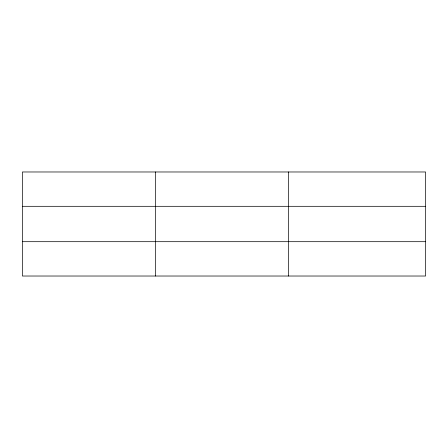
<?xml version="1.0" encoding="UTF-8"?>
<svg xmlns="http://www.w3.org/2000/svg" width="448" height="448" viewBox="0 0 448 448"><rect width="100%" height="100%" fill="white"/><g stroke="black" fill="none" stroke-linecap="round" stroke-linejoin="round"><path stroke-width="0.67" d="M155.456 276.024L155.456 171.976M288.512 276.024L288.512 171.976M425.6 206.31L425.6 171.976L22.4 171.976L22.4 276.024L425.6 276.024L425.6 206.31L22.4 206.31M22.4 241.69L425.6 241.69"/></g></svg>
